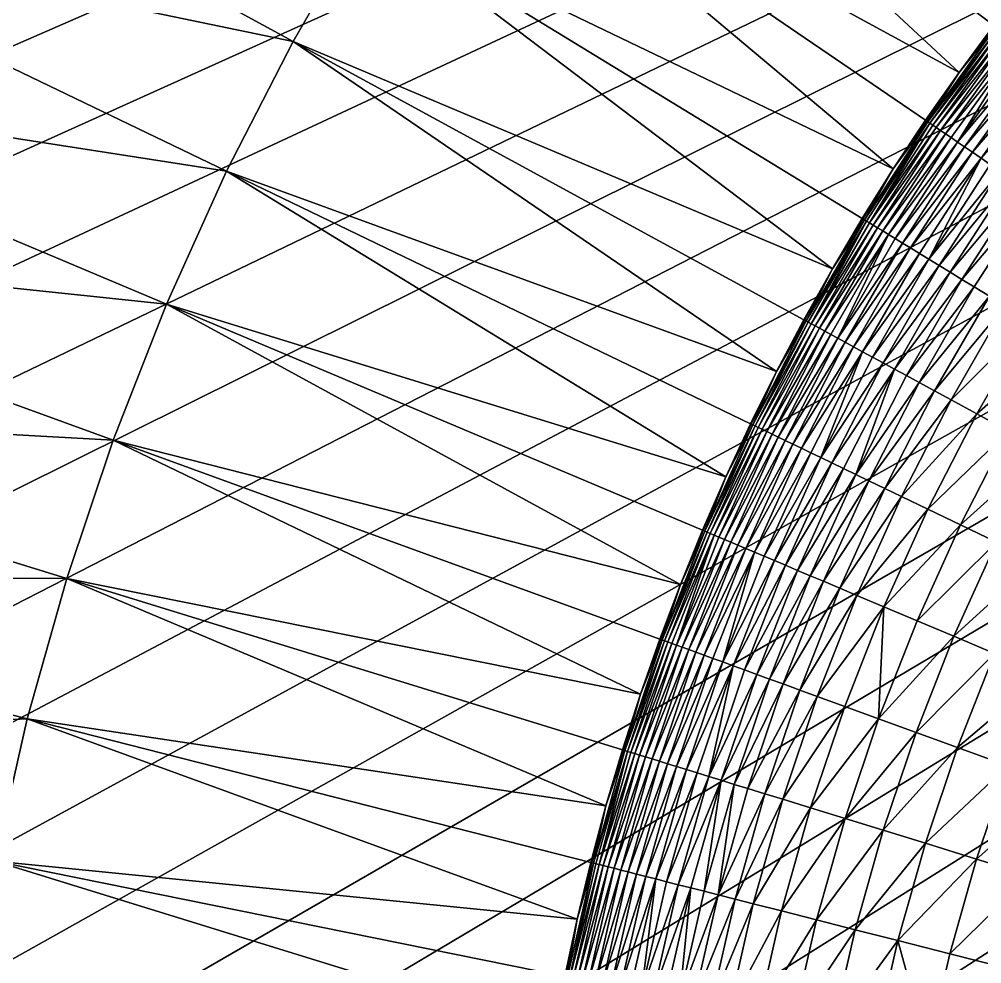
# Model space of a CAD drawing. Header units: millimetres. Extents: x -260 to 430, y -260 to 260.
# Drawn here: x -115.23 to -76.22, y 19.33 to 57.61 of the extents above; entities that cross this region are included whole.
import ezdxf

# ---------------------------------------------------------------- set-up
doc = ezdxf.new("R2010")
doc.units = ezdxf.units.MM
doc.header["$MEASUREMENT"] = 0
doc.layers.add('MESH_3D', color=2, linetype='CONTINUOUS')

msp = doc.modelspace()

# ---------------------------------------------------------------- linework, layer by layer
at = {"layer": 'MESH_3D'}
for points in [[(181.542, 186.125, 2950), (-259.919, 6.482, 2950), (-260, 0, 2950)], [(181.542, 186.125, 2950), (-260, 0, 2950), (-259.919, -6.482, 2950)], [(181.542, 186.125, 2950), (-259.677, 12.96, 2950), (-259.919, 6.482, 2950)], [(181.542, 186.125, 2950), (-259.919, -6.482, 2950), (-259.677, -12.96, 2950)], [(181.542, 186.125, 2950), (-259.273, 19.43, 2950), (-259.677, 12.96, 2950)], [(181.542, 186.125, 2950), (-259.677, -12.96, 2950), (-259.273, -19.43, 2950)], [(181.542, 186.125, 2950), (-258.708, 25.888, 2950), (-259.273, 19.43, 2950)], [(181.542, 186.125, 2950), (-259.273, -19.43, 2950), (-258.708, -25.888, 2950)], [(181.542, 186.125, 2950), (-257.982, 32.329, 2950), (-258.708, 25.888, 2950)], [(181.542, 186.125, 2950), (-258.708, -25.888, 2950), (-257.982, -32.329, 2950)], [(181.542, 186.125, 2950), (-257.096, 38.751, 2950), (-257.982, 32.329, 2950)], [(181.542, 186.125, 2950), (-257.982, -32.329, 2950), (-257.096, -38.751, 2950)], [(181.542, 186.125, 2950), (-256.05, 45.149, 2950), (-257.096, 38.751, 2950)], [(181.542, 186.125, 2950), (-257.096, -38.751, 2950), (-256.05, -45.149, 2950)], [(181.542, 186.125, 2950), (-254.845, 51.518, 2950), (-256.05, 45.149, 2950)], [(181.542, 186.125, 2950), (-256.05, -45.149, 2950), (-254.845, -51.518, 2950)], [(181.542, 186.125, 2950), (-253.481, 57.855, 2950), (-254.845, 51.518, 2950)], [(181.542, 186.125, 2950), (-254.845, -51.518, 2950), (-253.481, -57.855, 2950)], [(181.542, 186.125, 2950), (-253.481, -57.855, 2950), (-251.96, -64.157, 2950)], [(181.542, 186.125, 2950), (-251.96, -64.157, 2950), (-250.282, -70.419, 2950)], [(181.542, 186.125, 2950), (-250.282, -70.419, 2950), (-248.449, -76.636, 2950)], [(181.542, 186.125, 2950), (-248.449, -76.636, 2950), (-246.461, -82.807, 2950)], [(181.542, 186.125, 2950), (-246.461, -82.807, 2950), (-244.32, -88.925, 2950)], [(181.542, 186.125, 2950), (-244.32, -88.925, 2950), (-242.027, -94.989, 2950)], [(181.542, 186.125, 2950), (-242.027, -94.989, 2950), (-239.584, -100.993, 2950)], [(181.542, 186.125, 2950), (-239.584, -100.993, 2950), (-236.992, -106.935, 2950)], [(181.542, 186.125, 2950), (-236.992, -106.935, 2950), (-234.252, -112.81, 2950)], [(181.542, 186.125, 2950), (-234.252, -112.81, 2950), (-231.367, -118.615, 2950)], [(181.542, 186.125, 2950), (-231.367, -118.615, 2950), (-228.338, -124.346, 2950)], [(181.542, 186.125, 2950), (-228.338, -124.346, 2950), (-225.167, -130, 2950)], [(181.542, 186.125, 2950), (-225.167, -130, 2950), (-221.856, -135.573, 2950)], [(181.542, 186.125, 2950), (-221.856, -135.573, 2950), (-218.407, -141.062, 2950)], [(181.542, 186.125, 2950), (-218.407, -141.062, 2950), (-214.822, -146.463, 2950)], [(181.542, 186.125, 2950), (-214.822, -146.463, 2950), (-211.104, -151.773, 2950)], [(181.542, 186.125, 2950), (-211.104, -151.773, 2950), (-207.254, -156.989, 2950)], [(181.542, 186.125, 2950), (-207.254, -156.989, 2950), (-203.276, -162.107, 2950)], [(181.542, 186.125, 2950), (-203.276, -162.107, 2950), (-199.172, -167.125, 2950)], [(181.542, 186.125, 2950), (-199.172, -167.125, 2950), (-194.943, -172.038, 2950)], [(181.542, 186.125, 2950), (-194.943, -172.038, 2950), (-190.593, -176.845, 2950)], [(181.542, 186.125, 2950), (-190.593, -176.845, 2950), (-186.125, -181.542, 2950)], [(181.542, 186.125, 2950), (-186.125, -181.542, 2950), (-181.542, -186.125, 2950)], [(181.542, 186.125, 2950), (-181.542, -186.125, 2950), (-176.845, -190.593, 2950)], [(181.542, 186.125, 2950), (-176.845, -190.593, 2950), (-172.038, -194.943, 2950)], [(181.542, 186.125, 2950), (-172.038, -194.943, 2950), (-167.125, -199.172, 2950)], [(181.542, 186.125, 2950), (-167.125, -199.172, 2950), (-162.107, -203.276, 2950)], [(181.542, 186.125, 2950), (-162.107, -203.276, 2950), (-156.989, -207.254, 2950)], [(181.542, 186.125, 2950), (-156.989, -207.254, 2950), (-151.773, -211.104, 2950)], [(181.542, 186.125, 2950), (-151.773, -211.104, 2950), (-146.463, -214.822, 2950)], [(181.542, 186.125, 2950), (-146.463, -214.822, 2950), (-141.062, -218.407, 2950)], [(181.542, 186.125, 2950), (-141.062, -218.407, 2950), (-135.573, -221.856, 2950)], [(181.542, 186.125, 2950), (-135.573, -221.856, 2950), (-130, -225.167, 2950)], [(181.542, 186.125, 2950), (-130, -225.167, 2950), (-124.346, -228.338, 2950)], [(181.542, 186.125, 2950), (-124.346, -228.338, 2950), (-118.615, -231.367, 2950)], [(181.542, 186.125, 2950), (-118.615, -231.367, 2950), (-112.81, -234.252, 2950)], [(181.542, 186.125, 2950), (-112.81, -234.252, 2950), (-106.935, -236.992, 2950)], [(181.542, 186.125, 2950), (-106.935, -236.992, 2950), (-100.993, -239.584, 2950)], [(181.542, 186.125, 2950), (-100.993, -239.584, 2950), (-94.989, -242.027, 2950)], [(181.542, 186.125, 2950), (-94.989, -242.027, 2950), (-88.925, -244.32, 2950)], [(181.542, 186.125, 2950), (-88.925, -244.32, 2950), (-82.807, -246.461, 2950)], [(181.542, 186.125, 2950), (-82.807, -246.461, 2950), (-76.636, -248.449, 2950)], [(181.542, 186.125, 2950), (-76.636, -248.449, 2950), (-70.419, -250.282, 2950)], [(-97.968, 66.794, 2214.286), (-94.517, 71.594, 2214.286), (-77.134, 55.456, 2200)], [(-94.517, 71.594, 2214.286), (-75.728, 57.361, 2200), (-77.134, 55.456, 2200)], [(-94.517, 71.594, 2214.286), (-74.274, 59.232, 2200), (-75.728, 57.361, 2200)], [(-128.066, 61.673, 2228.571), (-124.833, 67.98, 2228.571), (-104.132, 56.707, 2214.286)], [(-124.833, 67.98, 2228.571), (-101.176, 61.827, 2214.286), (-104.132, 56.707, 2214.286)], [(-101.176, 61.827, 2214.286), (-97.968, 66.794, 2214.286), (-79.802, 51.542, 2200)], [(-97.968, 66.794, 2214.286), (-77.134, 55.456, 2200), (-78.493, 53.515, 2200)], [(-97.968, 66.794, 2214.286), (-78.493, 53.515, 2200), (-79.802, 51.542, 2200)], [(-130.981, 55.213, 2228.571), (-128.066, 61.673, 2228.571), (-106.829, 51.446, 2214.286)], [(-128.066, 61.673, 2228.571), (-104.132, 56.707, 2214.286), (-106.829, 51.446, 2214.286)], [(-104.132, 56.707, 2214.286), (-101.176, 61.827, 2214.286), (-82.272, 47.5, 2200)], [(-101.176, 61.827, 2214.286), (-79.802, 51.542, 2200), (-81.063, 49.536, 2200)], [(-101.176, 61.827, 2214.286), (-81.063, 49.536, 2200), (-82.272, 47.5, 2200)], [(-75.724, 57.359, -0.441), (-77.134, 55.456), (-75.728, 57.361)], [(-77.134, 55.456, 2200), (-75.728, 57.361), (-77.134, 55.456)], [(-77.134, 55.456, 2200), (-75.728, 57.361, 2200), (-75.728, 57.361)], [(-75.724, 57.359, -0.441), (-75.698, 57.339, -1.336), (-77.134, 55.456)], [(-78.405, 53.456, -2.245), (-77.134, 55.456), (-75.643, 57.297, -2.245)], [(-78.405, 53.456, -2.245), (-75.643, 57.297, -2.245), (-75.561, 57.235, -3.153)], [(-78.405, 53.456, -2.245), (-75.561, 57.235, -3.153), (-78.32, 53.397, -3.153)], [(-78.32, 53.397, -3.153), (-75.561, 57.235, -3.153), (-75.45, 57.151, -4.065)], [(-78.32, 53.397, -3.153), (-75.45, 57.151, -4.065), (-78.205, 53.319, -4.065)], [(-78.205, 53.319, -4.065), (-75.45, 57.151, -4.065), (-75.311, 57.046, -4.973)], [(-78.205, 53.319, -4.065), (-75.311, 57.046, -4.973), (-78.061, 53.221, -4.973)], [(-78.061, 53.221, -4.973), (-75.311, 57.046, -4.973), (-75.146, 56.921, -5.878)], [(-75.698, 57.339, -1.336), (-75.643, 57.297, -2.245), (-77.134, 55.456)], [(-106.829, 51.446, 2214.286), (-104.132, 56.707, 2214.286), (-84.538, 43.34, 2200)], [(-104.132, 56.707, 2214.286), (-82.272, 47.5, 2200), (-83.431, 45.434, 2200)], [(-104.132, 56.707, 2214.286), (-83.431, 45.434, 2200), (-84.538, 43.34, 2200)], [(-78.061, 53.221, -4.973), (-75.146, 56.921, -5.878), (-77.889, 53.104, -5.878)], [(-77.889, 53.104, -5.878), (-75.146, 56.921, -5.878), (-74.951, 56.773, -6.786)], [(-77.889, 53.104, -5.878), (-74.951, 56.773, -6.786), (-77.688, 52.967, -6.786)], [(-77.688, 52.967, -6.786), (-74.951, 56.773, -6.786), (-74.729, 56.605, -7.688)], [(-77.688, 52.967, -6.786), (-74.729, 56.605, -7.688), (-77.458, 52.81, -7.688)], [(-77.458, 52.81, -7.688), (-74.729, 56.605, -7.688), (-77.2, 52.634, -8.586)], [(-77.2, 52.634, -8.586), (-74.729, 56.605, -7.688), (-74.48, 56.416, -8.586)], [(-77.2, 52.634, -8.586), (-74.48, 56.416, -8.586), (-74.202, 56.206, -9.487)], [(-77.2, 52.634, -8.586), (-74.202, 56.206, -9.487), (-76.911, 52.437, -9.487)], [(-76.911, 52.437, -9.487), (-74.202, 56.206, -9.487), (-73.897, 55.975, -10.381)], [(-76.911, 52.437, -9.487), (-73.897, 55.975, -10.381), (-76.595, 52.222, -10.381)], [(-76.595, 52.222, -10.381), (-73.897, 55.975, -10.381), (-73.561, 55.721, -11.28)], [(-78.489, 53.513, -0.441), (-78.493, 53.515), (-77.134, 55.456)], [(-78.493, 53.515, 2200), (-77.134, 55.456), (-78.493, 53.515)], [(-78.493, 53.515, 2200), (-77.134, 55.456, 2200), (-77.134, 55.456)], [(-78.489, 53.513, -0.441), (-77.134, 55.456), (-78.462, 53.494, -1.336)], [(-78.462, 53.494, -1.336), (-77.134, 55.456), (-78.405, 53.456, -2.245)], [(-76.595, 52.222, -10.381), (-73.561, 55.721, -11.28), (-76.247, 51.985, -11.28)], [(-76.247, 51.985, -11.28), (-73.561, 55.721, -11.28), (-73.199, 55.446, -12.172)], [(-76.247, 51.985, -11.28), (-73.199, 55.446, -12.172), (-75.872, 51.729, -12.172)], [(-133.571, 48.616, 2228.571), (-130.981, 55.213, 2228.571), (-109.261, 46.057, 2214.286)], [(-130.981, 55.213, 2228.571), (-106.829, 51.446, 2214.286), (-109.261, 46.057, 2214.286)], [(-80.972, 49.481, -2.245), (-78.405, 53.456, -2.245), (-78.32, 53.397, -3.153)], [(-80.972, 49.481, -2.245), (-79.802, 51.542), (-78.405, 53.456, -2.245)], [(-78.489, 53.513, -0.441), (-79.802, 51.542), (-78.493, 53.515)], [(-79.802, 51.542, 2200), (-78.493, 53.515), (-79.802, 51.542)], [(-79.802, 51.542, 2200), (-78.493, 53.515, 2200), (-78.493, 53.515)], [(-78.489, 53.513, -0.441), (-78.462, 53.494, -1.336), (-79.802, 51.542)], [(-78.462, 53.494, -1.336), (-78.405, 53.456, -2.245), (-79.802, 51.542)], [(-80.972, 49.481, -2.245), (-78.32, 53.397, -3.153), (-80.884, 49.427, -3.153)], [(-80.884, 49.427, -3.153), (-78.32, 53.397, -3.153), (-80.765, 49.355, -4.065)], [(-80.765, 49.355, -4.065), (-78.32, 53.397, -3.153), (-78.205, 53.319, -4.065)], [(-80.765, 49.355, -4.065), (-78.205, 53.319, -4.065), (-78.061, 53.221, -4.973)], [(-80.765, 49.355, -4.065), (-78.061, 53.221, -4.973), (-80.617, 49.264, -4.973)], [(-80.617, 49.264, -4.973), (-78.061, 53.221, -4.973), (-77.889, 53.104, -5.878)], [(-80.617, 49.264, -4.973), (-77.889, 53.104, -5.878), (-80.44, 49.156, -5.878)], [(-80.44, 49.156, -5.878), (-77.889, 53.104, -5.878), (-77.688, 52.967, -6.786)], [(-80.44, 49.156, -5.878), (-77.688, 52.967, -6.786), (-80.231, 49.028, -6.786)], [(-80.231, 49.028, -6.786), (-77.688, 52.967, -6.786), (-77.458, 52.81, -7.688)], [(-80.231, 49.028, -6.786), (-77.458, 52.81, -7.688), (-79.994, 48.883, -7.688)], [(-79.994, 48.883, -7.688), (-77.458, 52.81, -7.688), (-77.2, 52.634, -8.586)], [(-79.994, 48.883, -7.688), (-77.2, 52.634, -8.586), (-79.727, 48.72, -8.586)], [(-79.727, 48.72, -8.586), (-77.2, 52.634, -8.586), (-76.911, 52.437, -9.487)], [(-79.727, 48.72, -8.586), (-76.911, 52.437, -9.487), (-79.429, 48.538, -9.487)], [(-79.429, 48.538, -9.487), (-76.911, 52.437, -9.487), (-76.595, 52.222, -10.381)], [(-79.429, 48.538, -9.487), (-76.595, 52.222, -10.381), (-79.103, 48.339, -10.381)], [(-79.103, 48.339, -10.381), (-76.595, 52.222, -10.381), (-76.247, 51.985, -11.28)], [(-79.103, 48.339, -10.381), (-76.247, 51.985, -11.28), (-78.744, 48.119, -11.28)], [(-78.744, 48.119, -11.28), (-76.247, 51.985, -11.28), (-78.356, 47.882, -12.172)], [(-78.356, 47.882, -12.172), (-76.247, 51.985, -11.28), (-75.872, 51.729, -12.172)], [(-81.059, 49.534, -0.441), (-81.063, 49.536), (-79.802, 51.542)], [(-81.063, 49.536, 2200), (-79.802, 51.542), (-81.063, 49.536)], [(-81.063, 49.536, 2200), (-79.802, 51.542, 2200), (-79.802, 51.542)], [(-81.059, 49.534, -0.441), (-79.802, 51.542), (-81.031, 49.517, -1.336)], [(-81.031, 49.517, -1.336), (-79.802, 51.542), (-80.972, 49.481, -2.245)], [(-78.356, 47.882, -12.172), (-75.872, 51.729, -12.172), (-75.469, 51.454, -13.056)], [(-109.261, 46.057, 2214.286), (-106.829, 51.446, 2214.286), (-86.593, 39.072, 2200)], [(-106.829, 51.446, 2214.286), (-84.538, 43.34, 2200), (-85.592, 41.219, 2200)], [(-106.829, 51.446, 2214.286), (-85.592, 41.219, 2200), (-86.593, 39.072, 2200)], [(-78.356, 47.882, -12.172), (-75.469, 51.454, -13.056), (-77.94, 47.628, -13.056)], [(-77.94, 47.628, -13.056), (-75.469, 51.454, -13.056), (-75.035, 51.158, -13.942)], [(-77.94, 47.628, -13.056), (-75.035, 51.158, -13.942), (-77.492, 47.354, -13.942)], [(-77.492, 47.354, -13.942), (-75.035, 51.158, -13.942), (-74.576, 50.845, -14.817)], [(-77.492, 47.354, -13.942), (-74.576, 50.845, -14.817), (-77.018, 47.064, -14.817)], [(-77.018, 47.064, -14.817), (-74.576, 50.845, -14.817), (-74.095, 50.517, -15.675)], [(-77.018, 47.064, -14.817), (-74.095, 50.517, -15.675), (-76.521, 46.761, -15.675)], [(-76.521, 46.761, -15.675), (-74.095, 50.517, -15.675), (-75.909, 46.387, -16.667)], [(-83.338, 45.383, -2.245), (-82.272, 47.5), (-80.972, 49.481, -2.245)], [(-83.338, 45.383, -2.245), (-80.972, 49.481, -2.245), (-80.884, 49.427, -3.153)], [(-83.338, 45.383, -2.245), (-80.884, 49.427, -3.153), (-83.247, 45.334, -3.153)], [(-83.247, 45.334, -3.153), (-80.884, 49.427, -3.153), (-83.125, 45.267, -4.065)], [(-83.125, 45.267, -4.065), (-80.884, 49.427, -3.153), (-80.765, 49.355, -4.065)], [(-83.125, 45.267, -4.065), (-80.765, 49.355, -4.065), (-80.617, 49.264, -4.973)], [(-83.125, 45.267, -4.065), (-80.617, 49.264, -4.973), (-82.973, 45.184, -4.973)], [(-82.973, 45.184, -4.973), (-80.617, 49.264, -4.973), (-80.44, 49.156, -5.878)], [(-82.973, 45.184, -4.973), (-80.44, 49.156, -5.878), (-82.79, 45.085, -5.878)], [(-82.79, 45.085, -5.878), (-80.44, 49.156, -5.878), (-80.231, 49.028, -6.786)], [(-81.059, 49.534, -0.441), (-82.272, 47.5), (-81.063, 49.536)], [(-82.272, 47.5, 2200), (-81.063, 49.536), (-82.272, 47.5)], [(-82.272, 47.5, 2200), (-81.063, 49.536, 2200), (-81.063, 49.536)], [(-81.059, 49.534, -0.441), (-81.031, 49.517, -1.336), (-82.272, 47.5)], [(-81.031, 49.517, -1.336), (-80.972, 49.481, -2.245), (-82.272, 47.5)], [(-82.79, 45.085, -5.878), (-80.231, 49.028, -6.786), (-82.575, 44.968, -6.786)], [(-82.575, 44.968, -6.786), (-80.231, 49.028, -6.786), (-79.994, 48.883, -7.688)], [(-82.575, 44.968, -6.786), (-79.994, 48.883, -7.688), (-82.331, 44.835, -7.688)], [(-82.331, 44.835, -7.688), (-79.994, 48.883, -7.688), (-82.057, 44.686, -8.586)], [(-82.057, 44.686, -8.586), (-79.994, 48.883, -7.688), (-79.727, 48.72, -8.586)], [(-135.828, 41.897, 2228.571), (-133.571, 48.616, 2228.571), (-111.421, 40.554, 2214.286)], [(-133.571, 48.616, 2228.571), (-109.261, 46.057, 2214.286), (-111.421, 40.554, 2214.286)], [(-82.057, 44.686, -8.586), (-79.727, 48.72, -8.586), (-79.429, 48.538, -9.487)], [(-82.057, 44.686, -8.586), (-79.429, 48.538, -9.487), (-81.75, 44.519, -9.487)], [(-81.75, 44.519, -9.487), (-79.429, 48.538, -9.487), (-79.103, 48.339, -10.381)], [(-81.75, 44.519, -9.487), (-79.103, 48.339, -10.381), (-81.414, 44.336, -10.381)], [(-81.414, 44.336, -10.381), (-79.103, 48.339, -10.381), (-78.744, 48.119, -11.28)], [(-81.414, 44.336, -10.381), (-78.744, 48.119, -11.28), (-81.045, 44.135, -11.28)], [(-81.045, 44.135, -11.28), (-78.744, 48.119, -11.28), (-78.356, 47.882, -12.172)], [(-81.045, 44.135, -11.28), (-78.356, 47.882, -12.172), (-80.645, 43.917, -12.172)], [(-80.645, 43.917, -12.172), (-78.356, 47.882, -12.172), (-77.94, 47.628, -13.056)], [(-80.645, 43.917, -12.172), (-77.94, 47.628, -13.056), (-80.217, 43.684, -13.056)], [(-80.217, 43.684, -13.056), (-77.94, 47.628, -13.056), (-77.492, 47.354, -13.942)], [(-83.427, 45.432, -0.441), (-83.431, 45.434), (-82.272, 47.5)], [(-83.431, 45.434, 2200), (-82.272, 47.5), (-83.431, 45.434)], [(-83.431, 45.434, 2200), (-82.272, 47.5, 2200), (-82.272, 47.5)], [(-83.427, 45.432, -0.441), (-82.272, 47.5), (-83.398, 45.416, -1.336)], [(-83.398, 45.416, -1.336), (-82.272, 47.5), (-83.338, 45.383, -2.245)], [(-80.217, 43.684, -13.056), (-77.492, 47.354, -13.942), (-79.756, 43.433, -13.942)], [(-79.756, 43.433, -13.942), (-77.492, 47.354, -13.942), (-77.018, 47.064, -14.817)], [(-79.756, 43.433, -13.942), (-77.018, 47.064, -14.817), (-79.268, 43.167, -14.817)], [(-79.268, 43.167, -14.817), (-77.018, 47.064, -14.817), (-76.521, 46.761, -15.675)], [(-79.268, 43.167, -14.817), (-76.521, 46.761, -15.675), (-78.757, 42.889, -15.675)], [(-78.757, 42.889, -15.675), (-76.521, 46.761, -15.675), (-75.909, 46.387, -16.667)], [(-111.421, 40.554, 2214.286), (-109.261, 46.057, 2214.286), (-88.433, 34.707, 2200)], [(-109.261, 46.057, 2214.286), (-86.593, 39.072, 2200), (-87.54, 36.901, 2200)], [(-109.261, 46.057, 2214.286), (-87.54, 36.901, 2200), (-88.433, 34.707, 2200)], [(-78.757, 42.889, -15.675), (-75.909, 46.387, -16.667), (-78.127, 42.546, -16.667)], [(-78.127, 42.546, -16.667), (-75.909, 46.387, -16.667), (-75.264, 45.993, -17.643)], [(-78.127, 42.546, -16.667), (-75.264, 45.993, -17.643), (-77.462, 42.184, -17.643)], [(-77.462, 42.184, -17.643), (-75.264, 45.993, -17.643), (-74.254, 45.375, -19.056)], [(-85.496, 41.173, -2.245), (-84.538, 43.34), (-83.338, 45.383, -2.245)], [(-85.496, 41.173, -2.245), (-83.338, 45.383, -2.245), (-83.247, 45.334, -3.153)], [(-85.496, 41.173, -2.245), (-83.247, 45.334, -3.153), (-85.403, 41.128, -3.153)], [(-85.403, 41.128, -3.153), (-83.247, 45.334, -3.153), (-83.125, 45.267, -4.065)], [(-85.403, 41.128, -3.153), (-83.125, 45.267, -4.065), (-85.278, 41.068, -4.065)], [(-85.278, 41.068, -4.065), (-83.125, 45.267, -4.065), (-82.973, 45.184, -4.973)], [(-83.427, 45.432, -0.441), (-84.538, 43.34), (-83.431, 45.434)], [(-84.538, 43.34, 2200), (-83.431, 45.434), (-84.538, 43.34)], [(-84.538, 43.34, 2200), (-83.431, 45.434, 2200), (-83.431, 45.434)], [(-83.427, 45.432, -0.441), (-83.398, 45.416, -1.336), (-84.538, 43.34)], [(-83.398, 45.416, -1.336), (-83.338, 45.383, -2.245), (-84.538, 43.34)], [(-77.462, 42.184, -17.643), (-74.254, 45.375, -19.056), (-76.423, 41.618, -19.056)], [(-76.423, 41.618, -19.056), (-74.254, 45.375, -19.056), (-73.005, 44.612, -20.646)], [(-85.278, 41.068, -4.065), (-82.973, 45.184, -4.973), (-85.122, 40.992, -4.973)], [(-85.122, 40.992, -4.973), (-82.973, 45.184, -4.973), (-82.79, 45.085, -5.878)], [(-85.122, 40.992, -4.973), (-82.79, 45.085, -5.878), (-84.934, 40.902, -5.878)], [(-84.934, 40.902, -5.878), (-82.79, 45.085, -5.878), (-82.575, 44.968, -6.786)], [(-84.934, 40.902, -5.878), (-82.575, 44.968, -6.786), (-84.714, 40.796, -6.786)], [(-84.714, 40.796, -6.786), (-82.575, 44.968, -6.786), (-82.331, 44.835, -7.688)], [(-84.714, 40.796, -6.786), (-82.331, 44.835, -7.688), (-84.463, 40.675, -7.688)], [(-84.463, 40.675, -7.688), (-82.331, 44.835, -7.688), (-82.057, 44.686, -8.586)], [(-84.463, 40.675, -7.688), (-82.057, 44.686, -8.586), (-84.182, 40.54, -8.586)], [(-84.182, 40.54, -8.586), (-82.057, 44.686, -8.586), (-81.75, 44.519, -9.487)], [(-84.182, 40.54, -8.586), (-81.75, 44.519, -9.487), (-83.868, 40.389, -9.487)], [(-83.868, 40.389, -9.487), (-81.75, 44.519, -9.487), (-81.414, 44.336, -10.381)], [(-76.423, 41.618, -19.056), (-73.005, 44.612, -20.646), (-75.138, 40.918, -20.646)], [(-83.868, 40.389, -9.487), (-81.414, 44.336, -10.381), (-83.523, 40.223, -10.381)], [(-83.523, 40.223, -10.381), (-81.414, 44.336, -10.381), (-81.045, 44.135, -11.28)], [(-83.523, 40.223, -10.381), (-81.045, 44.135, -11.28), (-83.144, 40.04, -11.28)], [(-83.144, 40.04, -11.28), (-81.045, 44.135, -11.28), (-82.734, 39.843, -12.172)], [(-82.734, 39.843, -12.172), (-81.045, 44.135, -11.28), (-80.645, 43.917, -12.172)], [(-82.734, 39.843, -12.172), (-80.645, 43.917, -12.172), (-80.217, 43.684, -13.056)], [(-85.588, 41.217, -0.441), (-85.592, 41.219), (-84.538, 43.34)], [(-84.538, 43.34, 2200), (-84.538, 43.34), (-85.592, 41.219)], [(-85.592, 41.219, 2200), (-84.538, 43.34, 2200), (-85.592, 41.219)], [(-85.588, 41.217, -0.441), (-84.538, 43.34), (-85.558, 41.203, -1.336)], [(-85.558, 41.203, -1.336), (-84.538, 43.34), (-85.496, 41.173, -2.245)], [(-82.734, 39.843, -12.172), (-80.217, 43.684, -13.056), (-82.295, 39.631, -13.056)], [(-82.295, 39.631, -13.056), (-80.217, 43.684, -13.056), (-79.756, 43.433, -13.942)], [(-82.295, 39.631, -13.056), (-79.756, 43.433, -13.942), (-81.822, 39.403, -13.942)], [(-81.822, 39.403, -13.942), (-79.756, 43.433, -13.942), (-81.321, 39.162, -14.817)], [(-81.321, 39.162, -14.817), (-79.756, 43.433, -13.942), (-79.268, 43.167, -14.817)], [(-81.321, 39.162, -14.817), (-79.268, 43.167, -14.817), (-78.757, 42.889, -15.675)], [(-81.321, 39.162, -14.817), (-78.757, 42.889, -15.675), (-80.797, 38.91, -15.675)], [(-80.797, 38.91, -15.675), (-78.757, 42.889, -15.675), (-78.127, 42.546, -16.667)], [(-80.797, 38.91, -15.675), (-78.127, 42.546, -16.667), (-80.15, 38.598, -16.667)], [(-80.15, 38.598, -16.667), (-78.127, 42.546, -16.667), (-77.462, 42.184, -17.643)], [(-80.15, 38.598, -16.667), (-77.462, 42.184, -17.643), (-79.469, 38.27, -17.643)], [(-79.469, 38.27, -17.643), (-77.462, 42.184, -17.643), (-76.423, 41.618, -19.056)], [(-137.747, 35.075, 2228.571), (-135.828, 41.897, 2228.571), (-113.304, 34.95, 2214.286)], [(-135.828, 41.897, 2228.571), (-111.421, 40.554, 2214.286), (-113.304, 34.95, 2214.286)], [(-79.469, 38.27, -17.643), (-76.423, 41.618, -19.056), (-78.403, 37.757, -19.056)], [(-78.403, 37.757, -19.056), (-76.423, 41.618, -19.056), (-75.138, 40.918, -20.646)], [(-87.442, 36.86, -2.245), (-86.593, 39.072), (-85.496, 41.173, -2.245)], [(-87.442, 36.86, -2.245), (-85.496, 41.173, -2.245), (-85.403, 41.128, -3.153)], [(-87.442, 36.86, -2.245), (-85.403, 41.128, -3.153), (-87.347, 36.82, -3.153)], [(-87.347, 36.82, -3.153), (-85.403, 41.128, -3.153), (-85.278, 41.068, -4.065)], [(-87.347, 36.82, -3.153), (-85.278, 41.068, -4.065), (-87.219, 36.766, -4.065)], [(-87.219, 36.766, -4.065), (-85.278, 41.068, -4.065), (-85.122, 40.992, -4.973)], [(-87.219, 36.766, -4.065), (-85.122, 40.992, -4.973), (-87.059, 36.699, -4.973)], [(-87.059, 36.699, -4.973), (-85.122, 40.992, -4.973), (-84.934, 40.902, -5.878)], [(-85.588, 41.217, -0.441), (-86.593, 39.072), (-85.592, 41.219)], [(-85.592, 41.219, 2200), (-85.592, 41.219), (-86.593, 39.072)], [(-86.593, 39.072, 2200), (-85.592, 41.219, 2200), (-86.593, 39.072)], [(-85.588, 41.217, -0.441), (-85.558, 41.203, -1.336), (-86.593, 39.072)], [(-85.558, 41.203, -1.336), (-85.496, 41.173, -2.245), (-86.593, 39.072)], [(-87.059, 36.699, -4.973), (-84.934, 40.902, -5.878), (-86.867, 36.618, -5.878)], [(-86.867, 36.618, -5.878), (-84.934, 40.902, -5.878), (-84.714, 40.796, -6.786)], [(-86.867, 36.618, -5.878), (-84.714, 40.796, -6.786), (-86.642, 36.523, -6.786)], [(-86.642, 36.523, -6.786), (-84.714, 40.796, -6.786), (-84.463, 40.675, -7.688)], [(-86.642, 36.523, -6.786), (-84.463, 40.675, -7.688), (-86.386, 36.415, -7.688)], [(-86.386, 36.415, -7.688), (-84.463, 40.675, -7.688), (-84.182, 40.54, -8.586)], [(-78.403, 37.757, -19.056), (-75.138, 40.918, -20.646), (-77.084, 37.122, -20.646)], [(-77.084, 37.122, -20.646), (-75.138, 40.918, -20.646), (-73.717, 40.144, -22.245)], [(-113.304, 34.95, 2214.286), (-111.421, 40.554, 2214.286), (-90.053, 30.256, 2200)], [(-111.421, 40.554, 2214.286), (-88.433, 34.707, 2200), (-89.271, 32.492, 2200)], [(-111.421, 40.554, 2214.286), (-89.271, 32.492, 2200), (-90.053, 30.256, 2200)], [(-86.386, 36.415, -7.688), (-84.182, 40.54, -8.586), (-86.098, 36.293, -8.586)], [(-86.098, 36.293, -8.586), (-84.182, 40.54, -8.586), (-83.868, 40.389, -9.487)], [(-86.098, 36.293, -8.586), (-83.868, 40.389, -9.487), (-85.777, 36.158, -9.487)], [(-85.777, 36.158, -9.487), (-83.868, 40.389, -9.487), (-83.523, 40.223, -10.381)], [(-85.777, 36.158, -9.487), (-83.523, 40.223, -10.381), (-85.424, 36.009, -10.381)], [(-85.424, 36.009, -10.381), (-83.523, 40.223, -10.381), (-83.144, 40.04, -11.28)], [(-85.424, 36.009, -10.381), (-83.144, 40.04, -11.28), (-85.036, 35.846, -11.28)], [(-85.036, 35.846, -11.28), (-83.144, 40.04, -11.28), (-82.734, 39.843, -12.172)], [(-85.036, 35.846, -11.28), (-82.734, 39.843, -12.172), (-84.617, 35.669, -12.172)], [(-84.617, 35.669, -12.172), (-82.734, 39.843, -12.172), (-82.295, 39.631, -13.056)], [(-77.084, 37.122, -20.646), (-73.717, 40.144, -22.245), (-75.626, 36.42, -22.245)], [(-84.617, 35.669, -12.172), (-82.295, 39.631, -13.056), (-84.168, 35.48, -13.056)], [(-84.168, 35.48, -13.056), (-82.295, 39.631, -13.056), (-81.822, 39.403, -13.942)], [(-84.168, 35.48, -13.056), (-81.822, 39.403, -13.942), (-83.684, 35.276, -13.942)], [(-83.684, 35.276, -13.942), (-81.822, 39.403, -13.942), (-81.321, 39.162, -14.817)], [(-87.537, 36.9, -0.441), (-87.54, 36.901), (-86.593, 39.072)], [(-87.54, 36.901, 2200), (-86.593, 39.072), (-87.54, 36.901)], [(-87.54, 36.901, 2200), (-86.593, 39.072, 2200), (-86.593, 39.072)], [(-87.537, 36.9, -0.441), (-86.593, 39.072), (-87.506, 36.887, -1.336)], [(-87.506, 36.887, -1.336), (-86.593, 39.072), (-87.442, 36.86, -2.245)], [(-83.684, 35.276, -13.942), (-81.321, 39.162, -14.817), (-83.172, 35.06, -14.817)], [(-83.172, 35.06, -14.817), (-81.321, 39.162, -14.817), (-80.797, 38.91, -15.675)], [(-83.172, 35.06, -14.817), (-80.797, 38.91, -15.675), (-82.636, 34.834, -15.675)], [(-82.636, 34.834, -15.675), (-80.797, 38.91, -15.675), (-80.15, 38.598, -16.667)], [(-82.636, 34.834, -15.675), (-80.15, 38.598, -16.667), (-81.975, 34.555, -16.667)], [(-81.975, 34.555, -16.667), (-80.15, 38.598, -16.667), (-79.469, 38.27, -17.643)], [(-81.975, 34.555, -16.667), (-79.469, 38.27, -17.643), (-81.278, 34.261, -17.643)], [(-81.278, 34.261, -17.643), (-79.469, 38.27, -17.643), (-78.403, 37.757, -19.056)], [(-81.278, 34.261, -17.643), (-78.403, 37.757, -19.056), (-80.187, 33.802, -19.056)], [(-80.187, 33.802, -19.056), (-78.403, 37.757, -19.056), (-77.084, 37.122, -20.646)], [(-80.187, 33.802, -19.056), (-77.084, 37.122, -20.646), (-78.839, 33.233, -20.646)], [(-78.839, 33.233, -20.646), (-77.084, 37.122, -20.646), (-75.626, 36.42, -22.245)], [(-89.171, 32.456, -2.245), (-87.442, 36.86, -2.245), (-87.347, 36.82, -3.153)], [(-89.171, 32.456, -2.245), (-88.433, 34.707), (-87.442, 36.86, -2.245)], [(-89.171, 32.456, -2.245), (-87.347, 36.82, -3.153), (-89.074, 32.42, -3.153)], [(-89.074, 32.42, -3.153), (-87.347, 36.82, -3.153), (-87.219, 36.766, -4.065)], [(-89.074, 32.42, -3.153), (-87.219, 36.766, -4.065), (-88.943, 32.373, -4.065)], [(-88.943, 32.373, -4.065), (-87.219, 36.766, -4.065), (-87.059, 36.699, -4.973)], [(-88.943, 32.373, -4.065), (-87.059, 36.699, -4.973), (-88.78, 32.313, -4.973)], [(-88.78, 32.313, -4.973), (-87.059, 36.699, -4.973), (-88.585, 32.242, -5.878)], [(-88.585, 32.242, -5.878), (-87.059, 36.699, -4.973), (-86.867, 36.618, -5.878)], [(-87.537, 36.9, -0.441), (-88.433, 34.707), (-87.54, 36.901)], [(-87.54, 36.901, 2200), (-87.54, 36.901), (-88.433, 34.707)], [(-88.433, 34.707, 2200), (-87.54, 36.901, 2200), (-88.433, 34.707)], [(-87.537, 36.9, -0.441), (-87.506, 36.887, -1.336), (-88.433, 34.707)], [(-87.506, 36.887, -1.336), (-87.442, 36.86, -2.245), (-88.433, 34.707)], [(-88.585, 32.242, -5.878), (-86.867, 36.618, -5.878), (-86.642, 36.523, -6.786)], [(-88.585, 32.242, -5.878), (-86.642, 36.523, -6.786), (-88.355, 32.159, -6.786)], [(-88.355, 32.159, -6.786), (-86.642, 36.523, -6.786), (-86.386, 36.415, -7.688)], [(-88.355, 32.159, -6.786), (-86.386, 36.415, -7.688), (-88.094, 32.063, -7.688)], [(-88.094, 32.063, -7.688), (-86.386, 36.415, -7.688), (-86.098, 36.293, -8.586)], [(-88.094, 32.063, -7.688), (-86.098, 36.293, -8.586), (-87.8, 31.957, -8.586)], [(-87.8, 31.957, -8.586), (-86.098, 36.293, -8.586), (-85.777, 36.158, -9.487)], [(-78.839, 33.233, -20.646), (-75.626, 36.42, -22.245), (-77.347, 32.605, -22.245)], [(-77.347, 32.605, -22.245), (-75.626, 36.42, -22.245), (-74.018, 35.645, -23.852)], [(-87.8, 31.957, -8.586), (-85.777, 36.158, -9.487), (-87.472, 31.837, -9.487)], [(-87.472, 31.837, -9.487), (-85.777, 36.158, -9.487), (-85.424, 36.009, -10.381)], [(-87.472, 31.837, -9.487), (-85.424, 36.009, -10.381), (-87.113, 31.706, -10.381)], [(-87.113, 31.706, -10.381), (-85.424, 36.009, -10.381), (-86.717, 31.563, -11.28)], [(-86.717, 31.563, -11.28), (-85.424, 36.009, -10.381), (-85.036, 35.846, -11.28)], [(-86.717, 31.563, -11.28), (-85.036, 35.846, -11.28), (-84.617, 35.669, -12.172)], [(-86.717, 31.563, -11.28), (-84.617, 35.669, -12.172), (-86.29, 31.407, -12.172)], [(-86.29, 31.407, -12.172), (-84.617, 35.669, -12.172), (-84.168, 35.48, -13.056)], [(-77.347, 32.605, -22.245), (-74.018, 35.645, -23.852), (-75.703, 31.912, -23.852)], [(-86.29, 31.407, -12.172), (-84.168, 35.48, -13.056), (-85.832, 31.24, -13.056)], [(-85.832, 31.24, -13.056), (-84.168, 35.48, -13.056), (-83.684, 35.276, -13.942)], [(-85.832, 31.24, -13.056), (-83.684, 35.276, -13.942), (-85.339, 31.061, -13.942)], [(-85.339, 31.061, -13.942), (-83.684, 35.276, -13.942), (-83.172, 35.06, -14.817)], [(-139.325, 28.165, 2228.571), (-137.747, 35.075, 2228.571), (-114.905, 29.258, 2214.286)], [(-137.747, 35.075, 2228.571), (-113.304, 34.95, 2214.286), (-114.905, 29.258, 2214.286)], [(-114.905, 29.258, 2214.286), (-113.304, 34.95, 2214.286), (-91.449, 25.73, 2200)], [(-113.304, 34.95, 2214.286), (-90.053, 30.256, 2200), (-90.779, 28.002, 2200)], [(-113.304, 34.95, 2214.286), (-90.779, 28.002, 2200), (-91.449, 25.73, 2200)], [(-85.339, 31.061, -13.942), (-83.172, 35.06, -14.817), (-84.816, 30.871, -14.817)], [(-84.816, 30.871, -14.817), (-83.172, 35.06, -14.817), (-82.636, 34.834, -15.675)], [(-84.816, 30.871, -14.817), (-82.636, 34.834, -15.675), (-84.27, 30.672, -15.675)], [(-84.27, 30.672, -15.675), (-82.636, 34.834, -15.675), (-81.975, 34.555, -16.667)], [(-89.267, 32.491, -0.441), (-89.271, 32.492), (-88.433, 34.707)], [(-89.271, 32.492, 2200), (-88.433, 34.707), (-89.271, 32.492)], [(-89.271, 32.492, 2200), (-88.433, 34.707, 2200), (-88.433, 34.707)], [(-89.267, 32.491, -0.441), (-88.433, 34.707), (-89.235, 32.479, -1.336)], [(-89.235, 32.479, -1.336), (-88.433, 34.707), (-89.171, 32.456, -2.245)], [(-84.27, 30.672, -15.675), (-81.975, 34.555, -16.667), (-83.595, 30.426, -16.667)], [(-83.595, 30.426, -16.667), (-81.975, 34.555, -16.667), (-81.278, 34.261, -17.643)], [(-83.595, 30.426, -16.667), (-81.278, 34.261, -17.643), (-82.884, 30.167, -17.643)], [(-82.884, 30.167, -17.643), (-81.278, 34.261, -17.643), (-80.187, 33.802, -19.056)], [(-82.884, 30.167, -17.643), (-80.187, 33.802, -19.056), (-81.772, 29.763, -19.056)], [(-81.772, 29.763, -19.056), (-80.187, 33.802, -19.056), (-80.397, 29.262, -20.646)], [(-80.397, 29.262, -20.646), (-80.187, 33.802, -19.056), (-78.839, 33.233, -20.646)], [(-80.397, 29.262, -20.646), (-78.839, 33.233, -20.646), (-77.347, 32.605, -22.245)], [(-90.678, 27.97, -2.245), (-90.053, 30.256), (-89.171, 32.456, -2.245)], [(-90.678, 27.97, -2.245), (-89.171, 32.456, -2.245), (-89.074, 32.42, -3.153)], [(-90.678, 27.97, -2.245), (-89.074, 32.42, -3.153), (-90.579, 27.94, -3.153)], [(-90.579, 27.94, -3.153), (-89.074, 32.42, -3.153), (-88.943, 32.373, -4.065)], [(-89.267, 32.491, -0.441), (-90.053, 30.256), (-89.271, 32.492)], [(-89.271, 32.492, 2200), (-89.271, 32.492), (-90.053, 30.256)], [(-90.053, 30.256, 2200), (-89.271, 32.492, 2200), (-90.053, 30.256)], [(-89.267, 32.491, -0.441), (-89.235, 32.479, -1.336), (-90.053, 30.256)], [(-89.235, 32.479, -1.336), (-89.171, 32.456, -2.245), (-90.053, 30.256)], [(-80.397, 29.262, -20.646), (-77.347, 32.605, -22.245), (-78.876, 28.709, -22.245)], [(-78.876, 28.709, -22.245), (-77.347, 32.605, -22.245), (-75.703, 31.912, -23.852)], [(-90.579, 27.94, -3.153), (-88.943, 32.373, -4.065), (-90.446, 27.899, -4.065)], [(-90.446, 27.899, -4.065), (-88.943, 32.373, -4.065), (-88.78, 32.313, -4.973)], [(-90.446, 27.899, -4.065), (-88.78, 32.313, -4.973), (-90.281, 27.848, -4.973)], [(-90.281, 27.848, -4.973), (-88.78, 32.313, -4.973), (-88.585, 32.242, -5.878)], [(-90.281, 27.848, -4.973), (-88.585, 32.242, -5.878), (-90.082, 27.787, -5.878)], [(-90.082, 27.787, -5.878), (-88.585, 32.242, -5.878), (-88.355, 32.159, -6.786)], [(-90.082, 27.787, -5.878), (-88.355, 32.159, -6.786), (-89.848, 27.715, -6.786)], [(-89.848, 27.715, -6.786), (-88.355, 32.159, -6.786), (-88.094, 32.063, -7.688)], [(-89.848, 27.715, -6.786), (-88.094, 32.063, -7.688), (-89.582, 27.633, -7.688)], [(-89.582, 27.633, -7.688), (-88.094, 32.063, -7.688), (-87.8, 31.957, -8.586)], [(-89.582, 27.633, -7.688), (-87.8, 31.957, -8.586), (-89.284, 27.54, -8.586)], [(-89.284, 27.54, -8.586), (-87.8, 31.957, -8.586), (-87.472, 31.837, -9.487)], [(-89.284, 27.54, -8.586), (-87.472, 31.837, -9.487), (-88.95, 27.438, -9.487)], [(-88.95, 27.438, -9.487), (-87.472, 31.837, -9.487), (-87.113, 31.706, -10.381)], [(-88.95, 27.438, -9.487), (-87.113, 31.706, -10.381), (-88.585, 27.325, -10.381)], [(-88.585, 27.325, -10.381), (-87.113, 31.706, -10.381), (-86.717, 31.563, -11.28)], [(-78.876, 28.709, -22.245), (-75.703, 31.912, -23.852), (-77.2, 28.098, -23.852)], [(-77.2, 28.098, -23.852), (-75.703, 31.912, -23.852), (-73.701, 31.068, -25.632)], [(-88.585, 27.325, -10.381), (-86.717, 31.563, -11.28), (-88.183, 27.201, -11.28)], [(-88.183, 27.201, -11.28), (-86.717, 31.563, -11.28), (-86.29, 31.407, -12.172)], [(-88.183, 27.201, -11.28), (-86.29, 31.407, -12.172), (-87.748, 27.067, -12.172)], [(-87.748, 27.067, -12.172), (-86.29, 31.407, -12.172), (-87.283, 26.923, -13.056)], [(-87.283, 26.923, -13.056), (-86.29, 31.407, -12.172), (-85.832, 31.24, -13.056)], [(-87.283, 26.923, -13.056), (-85.832, 31.24, -13.056), (-85.339, 31.061, -13.942)], [(-87.283, 26.923, -13.056), (-85.339, 31.061, -13.942), (-86.781, 26.768, -13.942)], [(-86.781, 26.768, -13.942), (-85.339, 31.061, -13.942), (-84.816, 30.871, -14.817)], [(-86.781, 26.768, -13.942), (-84.816, 30.871, -14.817), (-86.25, 26.604, -14.817)], [(-86.25, 26.604, -14.817), (-84.816, 30.871, -14.817), (-84.27, 30.672, -15.675)], [(-77.2, 28.098, -23.852), (-73.701, 31.068, -25.632), (-75.158, 27.355, -25.632)], [(-86.25, 26.604, -14.817), (-84.27, 30.672, -15.675), (-85.694, 26.433, -15.675)], [(-85.694, 26.433, -15.675), (-84.27, 30.672, -15.675), (-83.595, 30.426, -16.667)], [(-90.776, 28.001, -0.441), (-90.779, 28.002), (-90.053, 30.256)], [(-90.779, 28.002, 2200), (-90.053, 30.256), (-90.779, 28.002)], [(-90.779, 28.002, 2200), (-90.053, 30.256, 2200), (-90.053, 30.256)], [(-90.776, 28.001, -0.441), (-90.053, 30.256), (-90.743, 27.991, -1.336)], [(-90.743, 27.991, -1.336), (-90.053, 30.256), (-90.678, 27.97, -2.245)], [(-85.694, 26.433, -15.675), (-83.595, 30.426, -16.667), (-85.008, 26.221, -16.667)], [(-85.008, 26.221, -16.667), (-83.595, 30.426, -16.667), (-82.884, 30.167, -17.643)], [(-85.008, 26.221, -16.667), (-82.884, 30.167, -17.643), (-84.285, 25.999, -17.643)], [(-84.285, 25.999, -17.643), (-82.884, 30.167, -17.643), (-81.772, 29.763, -19.056)], [(-84.285, 25.999, -17.643), (-81.772, 29.763, -19.056), (-83.154, 25.65, -19.056)], [(-83.154, 25.65, -19.056), (-81.772, 29.763, -19.056), (-80.397, 29.262, -20.646)], [(-139.325, 28.165, 2228.571), (-114.905, 29.258, 2214.286), (-116.22, 23.494, 2214.286)], [(-116.22, 23.494, 2214.286), (-114.905, 29.258, 2214.286), (-92.618, 21.139, 2200)], [(-114.905, 29.258, 2214.286), (-91.449, 25.73, 2200), (-92.062, 23.442, 2200)], [(-114.905, 29.258, 2214.286), (-92.062, 23.442, 2200), (-92.618, 21.139, 2200)], [(-83.154, 25.65, -19.056), (-80.397, 29.262, -20.646), (-81.756, 25.218, -20.646)], [(-81.756, 25.218, -20.646), (-80.397, 29.262, -20.646), (-78.876, 28.709, -22.245)], [(-81.756, 25.218, -20.646), (-78.876, 28.709, -22.245), (-80.209, 24.741, -22.245)], [(-80.209, 24.741, -22.245), (-78.876, 28.709, -22.245), (-77.2, 28.098, -23.852)], [(-80.209, 24.741, -22.245), (-77.2, 28.098, -23.852), (-78.504, 24.215, -23.852)], [(-78.504, 24.215, -23.852), (-77.2, 28.098, -23.852), (-75.158, 27.355, -25.632)], [(-91.959, 23.416, -2.245), (-91.449, 25.73), (-90.678, 27.97, -2.245)], [(-91.959, 23.416, -2.245), (-90.678, 27.97, -2.245), (-90.579, 27.94, -3.153)], [(-91.959, 23.416, -2.245), (-90.579, 27.94, -3.153), (-91.859, 23.39, -3.153)], [(-91.859, 23.39, -3.153), (-90.579, 27.94, -3.153), (-91.725, 23.356, -4.065)], [(-91.725, 23.356, -4.065), (-90.579, 27.94, -3.153), (-90.446, 27.899, -4.065)], [(-91.725, 23.356, -4.065), (-90.446, 27.899, -4.065), (-90.281, 27.848, -4.973)], [(-91.725, 23.356, -4.065), (-90.281, 27.848, -4.973), (-91.556, 23.313, -4.973)], [(-91.556, 23.313, -4.973), (-90.281, 27.848, -4.973), (-90.082, 27.787, -5.878)], [(-91.556, 23.313, -4.973), (-90.082, 27.787, -5.878), (-91.355, 23.262, -5.878)], [(-90.776, 28.001, -0.441), (-91.449, 25.73), (-90.779, 28.002)], [(-90.779, 28.002, 2200), (-90.779, 28.002), (-91.449, 25.73)], [(-91.449, 25.73, 2200), (-90.779, 28.002, 2200), (-91.449, 25.73)], [(-90.776, 28.001, -0.441), (-90.743, 27.991, -1.336), (-91.449, 25.73)], [(-90.743, 27.991, -1.336), (-90.678, 27.97, -2.245), (-91.449, 25.73)], [(-91.355, 23.262, -5.878), (-90.082, 27.787, -5.878), (-89.848, 27.715, -6.786)], [(-91.355, 23.262, -5.878), (-89.848, 27.715, -6.786), (-91.118, 23.202, -6.786)], [(-91.118, 23.202, -6.786), (-89.848, 27.715, -6.786), (-89.582, 27.633, -7.688)], [(-91.118, 23.202, -6.786), (-89.582, 27.633, -7.688), (-90.848, 23.133, -7.688)], [(-90.848, 23.133, -7.688), (-89.582, 27.633, -7.688), (-89.284, 27.54, -8.586)], [(-90.848, 23.133, -7.688), (-89.284, 27.54, -8.586), (-90.546, 23.056, -8.586)], [(-90.546, 23.056, -8.586), (-89.284, 27.54, -8.586), (-88.95, 27.438, -9.487)], [(-90.546, 23.056, -8.586), (-88.95, 27.438, -9.487), (-90.208, 22.97, -9.487)], [(-90.208, 22.97, -9.487), (-88.95, 27.438, -9.487), (-88.585, 27.325, -10.381)], [(-90.208, 22.97, -9.487), (-88.585, 27.325, -10.381), (-89.837, 22.875, -10.381)], [(-89.837, 22.875, -10.381), (-88.585, 27.325, -10.381), (-88.183, 27.201, -11.28)], [(-78.504, 24.215, -23.852), (-75.158, 27.355, -25.632), (-76.428, 23.575, -25.632)], [(-76.428, 23.575, -25.632), (-75.158, 27.355, -25.632), (-73.041, 26.585, -27.31)], [(-89.837, 22.875, -10.381), (-88.183, 27.201, -11.28), (-89.429, 22.771, -11.28)], [(-89.429, 22.771, -11.28), (-88.183, 27.201, -11.28), (-87.748, 27.067, -12.172)], [(-89.429, 22.771, -11.28), (-87.748, 27.067, -12.172), (-88.989, 22.659, -12.172)], [(-88.989, 22.659, -12.172), (-87.748, 27.067, -12.172), (-87.283, 26.923, -13.056)], [(-88.989, 22.659, -12.172), (-87.283, 26.923, -13.056), (-88.516, 22.539, -13.056)], [(-88.516, 22.539, -13.056), (-87.283, 26.923, -13.056), (-86.781, 26.768, -13.942)], [(-88.516, 22.539, -13.056), (-86.781, 26.768, -13.942), (-88.007, 22.409, -13.942)], [(-88.007, 22.409, -13.942), (-86.781, 26.768, -13.942), (-87.468, 22.272, -14.817)], [(-87.468, 22.272, -14.817), (-86.781, 26.768, -13.942), (-86.25, 26.604, -14.817)], [(-87.468, 22.272, -14.817), (-86.25, 26.604, -14.817), (-86.905, 22.129, -15.675)], [(-86.905, 22.129, -15.675), (-86.25, 26.604, -14.817), (-85.694, 26.433, -15.675)], [(-76.428, 23.575, -25.632), (-73.041, 26.585, -27.31), (-74.275, 22.911, -27.31)], [(-86.905, 22.129, -15.675), (-85.694, 26.433, -15.675), (-85.008, 26.221, -16.667)], [(-86.905, 22.129, -15.675), (-85.008, 26.221, -16.667), (-86.209, 21.952, -16.667)], [(-86.209, 21.952, -16.667), (-85.008, 26.221, -16.667), (-84.285, 25.999, -17.643)], [(-86.209, 21.952, -16.667), (-84.285, 25.999, -17.643), (-85.476, 21.765, -17.643)], [(-85.476, 21.765, -17.643), (-84.285, 25.999, -17.643), (-83.154, 25.65, -19.056)], [(-92.058, 23.441, -0.441), (-92.062, 23.442), (-91.449, 25.73)], [(-92.062, 23.442, 2200), (-91.449, 25.73, 2200), (-91.449, 25.73)], [(-92.062, 23.442, 2200), (-91.449, 25.73), (-92.062, 23.442)], [(-92.058, 23.441, -0.441), (-91.449, 25.73), (-92.026, 23.433, -1.336)], [(-92.026, 23.433, -1.336), (-91.449, 25.73), (-91.959, 23.416, -2.245)], [(-85.476, 21.765, -17.643), (-83.154, 25.65, -19.056), (-84.329, 21.473, -19.056)], [(-84.329, 21.473, -19.056), (-83.154, 25.65, -19.056), (-81.756, 25.218, -20.646)], [(-84.329, 21.473, -19.056), (-81.756, 25.218, -20.646), (-82.911, 21.112, -20.646)], [(-82.911, 21.112, -20.646), (-81.756, 25.218, -20.646), (-80.209, 24.741, -22.245)], [(-82.911, 21.112, -20.646), (-80.209, 24.741, -22.245), (-81.343, 20.712, -22.245)], [(-81.343, 20.712, -22.245), (-80.209, 24.741, -22.245), (-78.504, 24.215, -23.852)], [(-81.343, 20.712, -22.245), (-78.504, 24.215, -23.852), (-79.614, 20.272, -23.852)], [(-79.614, 20.272, -23.852), (-78.504, 24.215, -23.852), (-76.428, 23.575, -25.632)], [(-117.247, 17.672, 2214.286), (-116.22, 23.494, 2214.286), (-93.557, 16.497, 2200)], [(-116.22, 23.494, 2214.286), (-92.618, 21.139, 2200), (-93.116, 18.824, 2200)], [(-116.22, 23.494, 2214.286), (-93.116, 18.824, 2200), (-93.557, 16.497, 2200)], [(-93.012, 18.803, -2.245), (-91.959, 23.416, -2.245), (-92.911, 18.782, -3.153)], [(-93.012, 18.803, -2.245), (-92.618, 21.139), (-91.959, 23.416, -2.245)], [(-92.911, 18.782, -3.153), (-91.959, 23.416, -2.245), (-91.859, 23.39, -3.153)], [(-92.058, 23.441, -0.441), (-92.618, 21.139), (-92.062, 23.442)], [(-92.062, 23.442, 2200), (-92.062, 23.442), (-92.618, 21.139)], [(-92.618, 21.139, 2200), (-92.062, 23.442, 2200), (-92.618, 21.139)], [(-92.058, 23.441, -0.441), (-92.026, 23.433, -1.336), (-92.618, 21.139)], [(-92.026, 23.433, -1.336), (-91.959, 23.416, -2.245), (-92.618, 21.139)], [(-79.614, 20.272, -23.852), (-76.428, 23.575, -25.632), (-77.508, 19.736, -25.632)], [(-77.508, 19.736, -25.632), (-76.428, 23.575, -25.632), (-74.275, 22.911, -27.31)], [(-92.911, 18.782, -3.153), (-91.859, 23.39, -3.153), (-91.725, 23.356, -4.065)], [(-92.911, 18.782, -3.153), (-91.725, 23.356, -4.065), (-92.775, 18.755, -4.065)], [(-92.775, 18.755, -4.065), (-91.725, 23.356, -4.065), (-91.556, 23.313, -4.973)], [(-92.775, 18.755, -4.065), (-91.556, 23.313, -4.973), (-92.605, 18.72, -4.973)], [(-92.605, 18.72, -4.973), (-91.556, 23.313, -4.973), (-91.355, 23.262, -5.878)], [(-92.605, 18.72, -4.973), (-91.355, 23.262, -5.878), (-92.401, 18.679, -5.878)], [(-92.401, 18.679, -5.878), (-91.355, 23.262, -5.878), (-91.118, 23.202, -6.786)], [(-92.401, 18.679, -5.878), (-91.118, 23.202, -6.786), (-92.161, 18.631, -6.786)], [(-92.161, 18.631, -6.786), (-91.118, 23.202, -6.786), (-90.848, 23.133, -7.688)], [(-92.161, 18.631, -6.786), (-90.848, 23.133, -7.688), (-91.889, 18.576, -7.688)], [(-91.889, 18.576, -7.688), (-90.848, 23.133, -7.688), (-90.546, 23.056, -8.586)], [(-91.889, 18.576, -7.688), (-90.546, 23.056, -8.586), (-91.582, 18.514, -8.586)], [(-91.582, 18.514, -8.586), (-90.546, 23.056, -8.586), (-90.208, 22.97, -9.487)], [(-91.582, 18.514, -8.586), (-90.208, 22.97, -9.487), (-91.24, 18.445, -9.487)], [(-91.24, 18.445, -9.487), (-90.208, 22.97, -9.487), (-89.837, 22.875, -10.381)], [(-91.24, 18.445, -9.487), (-89.837, 22.875, -10.381), (-90.865, 18.369, -10.381)], [(-90.865, 18.369, -10.381), (-89.837, 22.875, -10.381), (-89.429, 22.771, -11.28)], [(-90.865, 18.369, -10.381), (-89.429, 22.771, -11.28), (-90.453, 18.285, -11.28)], [(-90.453, 18.285, -11.28), (-89.429, 22.771, -11.28), (-90.007, 18.195, -12.172)], [(-90.007, 18.195, -12.172), (-89.429, 22.771, -11.28), (-88.989, 22.659, -12.172)], [(-90.007, 18.195, -12.172), (-88.989, 22.659, -12.172), (-88.516, 22.539, -13.056)], [(-77.508, 19.736, -25.632), (-74.275, 22.911, -27.31), (-75.325, 19.18, -27.31)], [(-90.007, 18.195, -12.172), (-88.516, 22.539, -13.056), (-89.53, 18.099, -13.056)], [(-89.53, 18.099, -13.056), (-88.516, 22.539, -13.056), (-88.007, 22.409, -13.942)], [(-89.53, 18.099, -13.056), (-88.007, 22.409, -13.942), (-89.015, 17.995, -13.942)], [(-89.015, 17.995, -13.942), (-88.007, 22.409, -13.942), (-88.47, 17.885, -14.817)], [(-88.47, 17.885, -14.817), (-88.007, 22.409, -13.942), (-87.468, 22.272, -14.817)], [(-88.47, 17.885, -14.817), (-87.468, 22.272, -14.817), (-86.905, 22.129, -15.675)], [(-88.47, 17.885, -14.817), (-86.905, 22.129, -15.675), (-87.9, 17.769, -15.675)], [(-87.9, 17.769, -15.675), (-86.905, 22.129, -15.675), (-86.209, 21.952, -16.667)], [(-87.9, 17.769, -15.675), (-86.209, 21.952, -16.667), (-87.196, 17.627, -16.667)], [(-87.196, 17.627, -16.667), (-86.209, 21.952, -16.667), (-85.476, 21.765, -17.643)], [(-87.196, 17.627, -16.667), (-85.476, 21.765, -17.643), (-86.455, 17.477, -17.643)], [(-86.455, 17.477, -17.643), (-85.476, 21.765, -17.643), (-84.329, 21.473, -19.056)], [(-86.455, 17.477, -17.643), (-84.329, 21.473, -19.056), (-85.295, 17.243, -19.056)], [(-85.295, 17.243, -19.056), (-84.329, 21.473, -19.056), (-82.911, 21.112, -20.646)], [(-93.112, 18.823, -0.441), (-93.116, 18.824), (-92.618, 21.139)], [(-93.116, 18.824, 2200), (-92.618, 21.139, 2200), (-92.618, 21.139)], [(-93.116, 18.824, 2200), (-92.618, 21.139), (-93.116, 18.824)], [(-93.112, 18.823, -0.441), (-92.618, 21.139), (-93.08, 18.816, -1.336)], [(-93.08, 18.816, -1.336), (-92.618, 21.139), (-93.012, 18.803, -2.245)], [(-85.295, 17.243, -19.056), (-82.911, 21.112, -20.646), (-83.861, 16.953, -20.646)], [(-83.861, 16.953, -20.646), (-82.911, 21.112, -20.646), (-81.343, 20.712, -22.245)], [(-83.861, 16.953, -20.646), (-81.343, 20.712, -22.245), (-82.274, 16.632, -22.245)], [(-82.274, 16.632, -22.245), (-81.343, 20.712, -22.245), (-79.614, 20.272, -23.852)], [(-82.274, 16.632, -22.245), (-79.614, 20.272, -23.852), (-80.525, 16.279, -23.852)], [(-80.525, 16.279, -23.852), (-79.614, 20.272, -23.852), (-78.396, 15.848, -25.632)], [(-78.396, 15.848, -25.632), (-79.614, 20.272, -23.852), (-77.508, 19.736, -25.632)], [(-78.396, 15.848, -25.632), (-77.508, 19.736, -25.632), (-75.325, 19.18, -27.31)]]:
    msp.add_3dface(points, dxfattribs=at)

doc.saveas('drawing.dxf')
